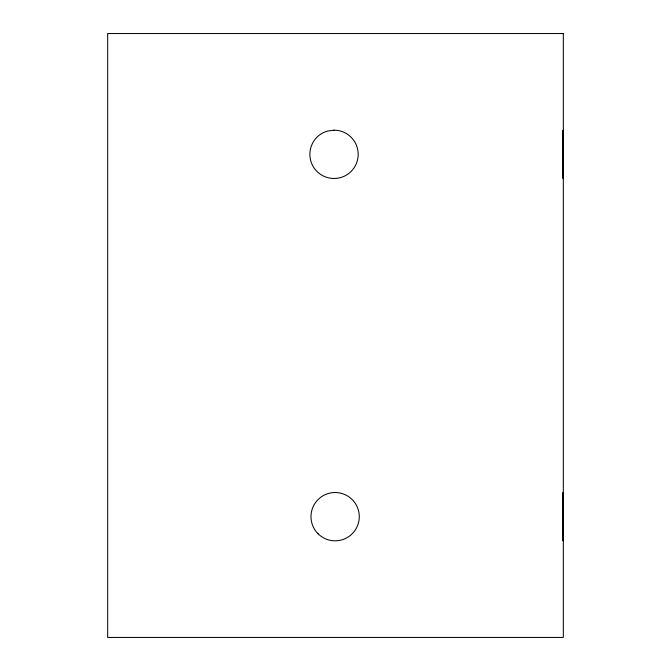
<?xml version="1.0" encoding="UTF-8"?>
<svg xmlns="http://www.w3.org/2000/svg" width="671" height="671" viewBox="0 0 671 671"><rect width="100%" height="100%" fill="white"/><g stroke="black" fill="none" stroke-linecap="round" stroke-linejoin="round"><path stroke-width="1.01" d="M562.768 148.148L563.019 178.486L563.019 130.174L562.768 148.148M562.776 510.488L563.028 540.826L563.028 492.514L562.776 510.488M333.957 130.174L327.708 131.013A24.156 24.156 0 0 0 315.571 169.914A24.156 24.156 0 0 0 355.957 164.47A24.156 24.156 0 0 0 333.957 130.174M563.321 33.55L107.679 33.55L107.679 637.45L563.321 637.45L563.321 33.55M318.104 533.806A24.156 24.156 0 0 0 358.482 522.852A24.156 24.156 0 0 0 328.807 493.361A24.156 24.156 0 0 0 318.104 533.806"/></g></svg>
